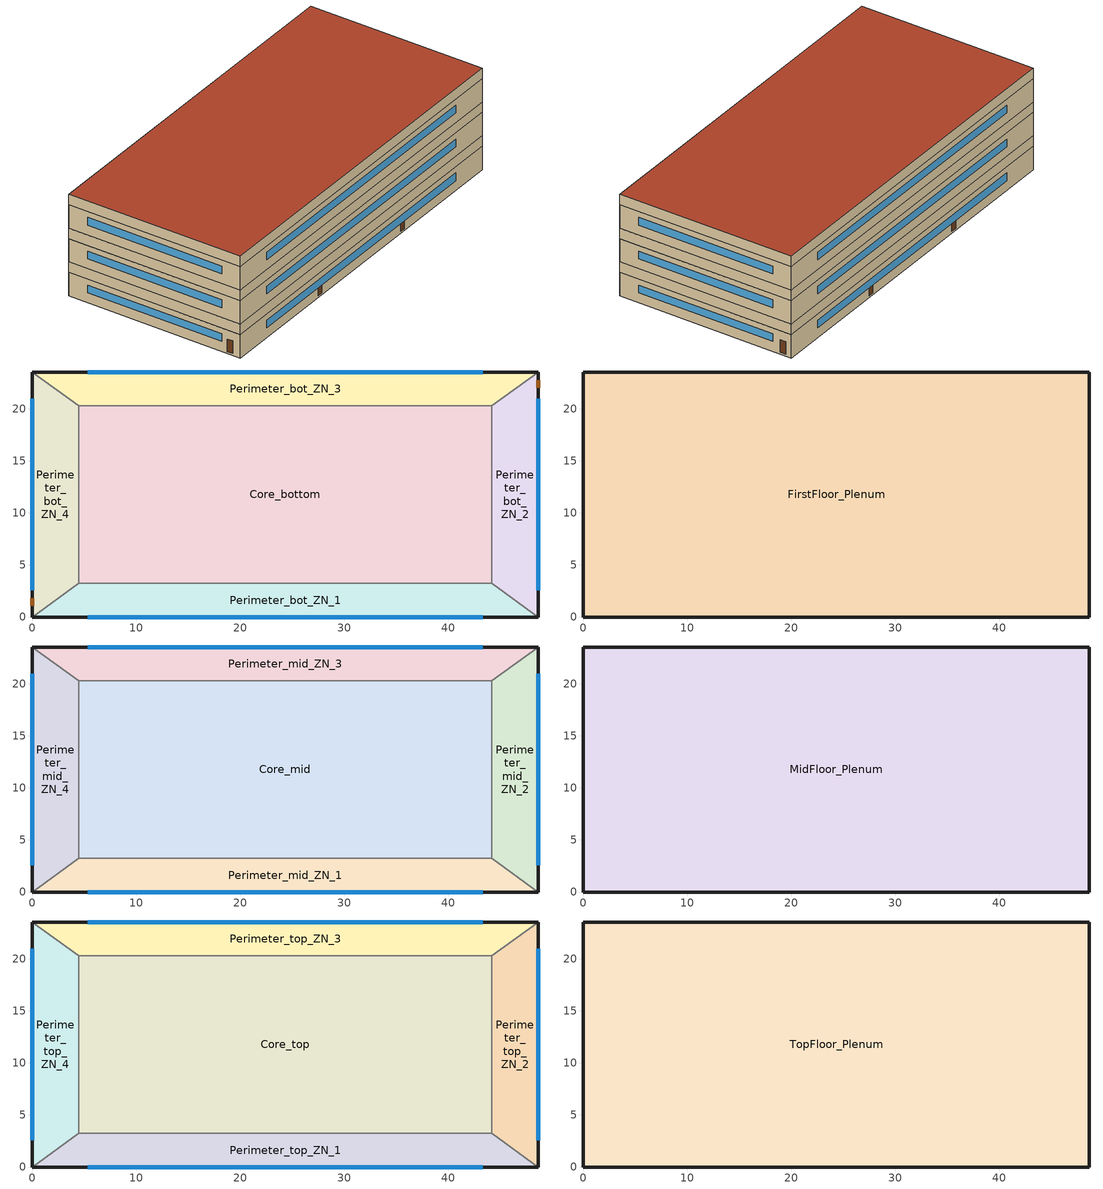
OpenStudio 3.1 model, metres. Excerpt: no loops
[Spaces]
Core_bottom
 floor ground: 44.19,20.32 44.19,3.24 4.46,3.24 4.46,20.32 z0
 wall to Perimeter_bot_ZN_1: 4.46,3.24 44.19,3.24 z0:3.14
 wall to Perimeter_bot_ZN_2: 44.19,3.24 44.19,20.32 z0:3.14
 wall to Perimeter_bot_ZN_4: 4.46,20.32 4.46,3.24 z0:3.14
 wall to Perimeter_bot_ZN_3: 44.19,20.32 4.46,20.32 z0:3.14
Perimeter_bot_ZN_2
 floor ground: 48.64,23.55 48.64,0 44.19,3.24 44.19,20.32 z0
 wall outside: 48.64,0 48.64,23.55 z0:3.14
 wall to Perimeter_bot_ZN_1: 44.19,3.24 48.64,0 z0:3.14
 wall to Perimeter_bot_ZN_3: 48.64,23.55 44.19,20.32 z0:3.14
 window (Window U-0.723769868 and Window SHGC 0.766300315): 48.64,2.57 48.64,20.98 z1.31:2.33
 door: 48.64,22.03 48.64,22.75 z0.23:1.9
Perimeter_bot_ZN_3
 floor ground: 48.64,23.55 44.19,20.32 4.46,20.32 0,23.55 z0
 wall outside: 48.64,23.55 0,23.55 z0:3.14
 wall to Perimeter_bot_ZN_4: 0,23.55 4.46,20.32 z0:3.14
 window (Window U-0.723769868 and Window SHGC 0.766300315): 43.33,23.55 5.31,23.55 z1.31:2.33
 door: 33.01,23.55 32.29,23.55 / 16.34,23.55 15.62,23.55 z0.23:1.9
Perimeter_bot_ZN_1
 floor ground: 44.19,3.24 48.64,0 0,0 4.46,3.24 z0
 wall outside: 0,0 48.64,0 z0:3.14
 wall to Perimeter_bot_ZN_4: 4.46,3.24 0,0 z0:3.14
 window (Window U-0.723769868 and Window SHGC 0.766300315): 5.31,0 43.33,0 z1.31:2.33
 door: 15.68,0 16.39,0 / 32.27,0 32.99,0 z0.23:1.9
Perimeter_bot_ZN_4
 floor ground: 0,23.55 4.46,20.32 4.46,3.24 0,0 z0
 wall outside: 0,23.55 0,0 z0:3.14
 window (Window U-0.723769868 and Window SHGC 0.766300315): 0,20.98 0,2.57 z1.31:2.33
 door: 0,1.78 0,1.07 z0.23:1.9
FirstFloor_Plenum
 floor to Perimeter_bot_ZN_3: 48.64,23.55 44.19,20.32 4.46,20.32 0,23.55 z3.14
 floor to Perimeter_bot_ZN_1: 44.19,3.24 48.64,0 0,0 4.46,3.24 z3.14
 floor to Core_bottom: 44.19,20.32 44.19,3.24 4.46,3.24 4.46,20.32 z3.14
 floor to Perimeter_bot_ZN_4: 0,23.55 4.46,20.32 4.46,3.24 0,0 z3.14
 floor to Perimeter_bot_ZN_2: 48.64,23.55 48.64,0 44.19,3.24 44.19,20.32 z3.14
 wall outside: 0,23.55 0,0 48.64,0 48.64,23.55 0,23.55 z3.14:4.53
Perimeter_mid_ZN_4
 floor to FirstFloor_Plenum: 0,23.55 4.46,20.32 4.46,3.24 0,0 z4.53
 wall outside: 0,23.55 0,0 z4.53:7.67
 wall to Perimeter_mid_ZN_3: 4.46,20.32 0,23.55 z4.53:7.67
 wall to Core_mid: 4.46,3.24 4.46,20.32 z4.53:7.67
 wall to Perimeter_mid_ZN_1: 0,0 4.46,3.24 z4.53:7.67
 window (Window U-0.723769868 and Window SHGC 0.766300315): 0,20.98 0,2.57 z5.84:6.86
Perimeter_mid_ZN_1
 floor to FirstFloor_Plenum: 44.19,3.24 48.64,0 0,0 4.46,3.24 z4.53
 wall outside: 0,0 48.64,0 z4.53:7.67
 wall to Core_mid: 44.19,3.24 4.46,3.24 z4.53:7.67
 wall to Perimeter_mid_ZN_2: 48.64,0 44.19,3.24 z4.53:7.67
 window (Window U-0.723769868 and Window SHGC 0.766300315): 5.31,0 43.33,0 z5.84:6.86
Perimeter_mid_ZN_2
 floor to FirstFloor_Plenum: 48.64,23.55 48.64,0 44.19,3.24 44.19,20.32 z4.53
 wall outside: 48.64,0 48.64,23.55 z4.53:7.67
 wall to Perimeter_mid_ZN_3: 48.64,23.55 44.19,20.32 z4.53:7.67
 wall to Core_mid: 44.19,20.32 44.19,3.24 z4.53:7.67
 window (Window U-0.723769868 and Window SHGC 0.766300315): 48.64,2.57 48.64,20.98 z5.84:6.86
Core_mid
 floor to FirstFloor_Plenum: 44.19,20.32 44.19,3.24 4.46,3.24 4.46,20.32 z4.53
 wall to Perimeter_mid_ZN_3: 44.19,20.32 4.46,20.32 z4.53:7.67
Perimeter_mid_ZN_3
 floor to FirstFloor_Plenum: 48.64,23.55 44.19,20.32 4.46,20.32 0,23.55 z4.53
 wall outside: 48.64,23.55 0,23.55 z4.53:7.67
 window (Window U-0.723769868 and Window SHGC 0.766300315): 43.33,23.55 5.31,23.55 z5.84:6.86
MidFloor_Plenum
 floor to Perimeter_mid_ZN_3: 48.64,23.55 44.19,20.32 4.46,20.32 0,23.55 z7.67
 floor to Perimeter_mid_ZN_4: 0,23.55 4.46,20.32 4.46,3.24 0,0 z7.67
 floor to Core_mid: 44.19,20.32 44.19,3.24 4.46,3.24 4.46,20.32 z7.67
 floor to Perimeter_mid_ZN_2: 48.64,23.55 48.64,0 44.19,3.24 44.19,20.32 z7.67
 floor to Perimeter_mid_ZN_1: 44.19,3.24 48.64,0 0,0 4.46,3.24 z7.67
 wall outside: 0,23.55 0,0 48.64,0 48.64,23.55 0,23.55 z7.67:9.06
Perimeter_top_ZN_3
 floor to MidFloor_Plenum: 48.64,23.55 44.19,20.32 4.46,20.32 0,23.55 z9.06
 wall outside: 48.64,23.55 0,23.55 z9.06:12.2
 wall to Perimeter_top_ZN_4: 0,23.55 4.46,20.32 z9.06:12.2
 wall to Core_top: 4.46,20.32 44.19,20.32 z9.06:12.2
 wall to Perimeter_top_ZN_2: 44.19,20.32 48.64,23.55 z9.06:12.2
 window (Window U-0.723769868 and Window SHGC 0.766300315): 43.33,23.55 5.31,23.55 z10.37:11.39
Perimeter_top_ZN_4
 floor to MidFloor_Plenum: 0,23.55 4.46,20.32 4.46,3.24 0,0 z9.06
 wall outside: 0,23.55 0,0 z9.06:12.2
 wall to Perimeter_top_ZN_1: 0,0 4.46,3.24 z9.06:12.2
 wall to Core_top: 4.46,3.24 4.46,20.32 z9.06:12.2
 window (Window U-0.723769868 and Window SHGC 0.766300315): 0,20.98 0,2.57 z10.37:11.39
Core_top
 floor to MidFloor_Plenum: 44.19,20.32 44.19,3.24 4.46,3.24 4.46,20.32 z9.06
 wall to Perimeter_top_ZN_1: 4.46,3.24 44.19,3.24 z9.06:12.2
 wall to Perimeter_top_ZN_2: 44.19,3.24 44.19,20.32 z9.06:12.2
Perimeter_top_ZN_2
 floor to MidFloor_Plenum: 48.64,23.55 48.64,0 44.19,3.24 44.19,20.32 z9.06
 wall outside: 48.64,0 48.64,23.55 z9.06:12.2
 wall to Perimeter_top_ZN_1: 44.19,3.24 48.64,0 z9.06:12.2
 window (Window U-0.723769868 and Window SHGC 0.766300315): 48.64,2.57 48.64,20.98 z10.37:11.39
Perimeter_top_ZN_1
 floor to MidFloor_Plenum: 44.19,3.24 48.64,0 0,0 4.46,3.24 z9.06
 wall outside: 0,0 48.64,0 z9.06:12.2
 window (Window U-0.723769868 and Window SHGC 0.766300315): 5.31,0 43.33,0 z10.37:11.39
TopFloor_Plenum
 floor to Perimeter_top_ZN_4: 0,23.55 4.46,20.32 4.46,3.24 0,0 z12.2
 floor to Perimeter_top_ZN_2: 48.64,23.55 48.64,0 44.19,3.24 44.19,20.32 z12.2
 floor to Core_top: 44.19,20.32 44.19,3.24 4.46,3.24 4.46,20.32 z12.2
 floor to Perimeter_top_ZN_3: 48.64,23.55 44.19,20.32 4.46,20.32 0,23.55 z12.2
 floor to Perimeter_top_ZN_1: 44.19,3.24 48.64,0 0,0 4.46,3.24 z12.2
 wall outside: 0,23.55 0,0 48.64,0 48.64,23.55 0,23.55 z12.2:13.59
 roof outside: 48.64,0 48.64,23.55 0,23.55 0,0 z13.59
[Site]
Great Falls Intl Arpt_MT_USA: Latitude {deg}=47.47; Longitude {deg}=-111.38; Time Zone {hr}=-7; Elevation {m}=1117; Terrain=City
[Building]
-MediumOffice-ASHRAE 169-2013-6B created: 2022-04-07 15:34:26 -0600: North Axis {deg}=0; Default Construction Set=DOE Ref Pre-1980 - MedOffice - ASHRAE 169-2013-6B adj ext wall insulation adj roof insulation; Standards Number of Stories=3; Standards Number of Above Ground Stories=3; Standards Building Type=MediumOffice
[ClimateZones]
Climate Zone Institution Name 1=ASHRAE; Climate Zone Document Name 1=ANSI/ASHRAE Standard 169; Climate Zone Document Year 1=2006; Climate Zone Value 1=6B
[Site:WaterMainsTemperature]
Calculation Method=Correlation; Annual Average Outdoor Air Temperature {C}=7.03333; Maximum Difference In Monthly Average Outdoor Air Temperatures {deltaC}=29.4
[SizingPeriod:DesignDay] Barometric Pressure {Pa}=88606; Sky Clearness=0; Rain Indicator=0; Snow Indicator=0; Day of Month=21; Daylight Saving Time Indicator=0; Humidity Indicating Type=Wetbulb; Dry-Bulb Temperature Range Modifier Type=DefaultMultipliers
Name | Maximum Dry-Bulb Temperature {C} | Daily Dry-Bulb Temperature Range {deltaC} | Humidity Indicating Conditions at Maximum Dry-Bulb | Wind Speed {m/s} | Wind Direction {deg} | Month | Day Type | Solar Model Indicator | ASHRAE Taub | ASHRAE Taud
Great Falls Intl Arpt Ann Clg .4% Condns DB=>MWB | 33.4 | 16 | 16.3 | 4.9 | 240 | 7 | SummerDesignDay | ASHRAETau | 0.383 | 2.176
Great Falls Intl Arpt Ann Htg 99.6% Condns DB | -27.6 | 0 | -27.6 | 2.7 | 230 | 1 | WinterDesignDay | ASHRAEClearSky
[Site:GroundTemperature:FCfactorMethod]
January Ground Temperature {C}=8.6; February Ground Temperature {C}=2.8; March Ground Temperature {C}=-4.1; April Ground Temperature {C}=-8.8; May Ground Temperature {C}=-2.2; June Ground Temperature {C}=0.3; July Ground Temperature {C}=6.7; August Ground Temperature {C}=10.1; September Ground Temperature {C}=16.5; October Ground Temperature {C}=20.6; November Ground Temperature {C}=19.2; December Ground Temperature {C}=14.7
[Material:NoMass] Thermal Absorptance=0.9; Solar Absorptance=0.7
Name | Roughness | Thermal Resistance {m2-K/W} | Visible Absorptance
CP02 CARPET PAD | VeryRough | 0.21648 | 0.8
Typical Carpet Pad | Smooth | 0.21648 | 0.8
Typical Insulation | Smooth | 0.0282222 | 0.7
Typical Insulation R-4.72_R-value 6.766530351 (ft^2*h*R/Btu) | Smooth | 1.19165 | 0.7
Typical Insulation R-15.55_R-value 27.85932057 (ft^2*h*R/Btu) | Smooth | 4.90631 | 0.7
[Material]
Name | Roughness | Thickness {m} | Conductivity {W/m-K} | Density {kg/m3} | Specific Heat {J/kg-K} | Thermal Absorptance | Solar Absorptance | Visible Absorptance
100mm Normalweight concrete floor | MediumSmooth | 0.1016 | 2.31 | 2322 | 832
G01 13mm gypsum board | Smooth | 0.0127 | 0.16 | 800 | 1090 | 0.9 | 0.7 | 0.5
4 in. Normalweight Concrete Floor | MediumRough | 0.1016 | 2.31 | 2322 | 832 | 0.9 | 0.7 | 0.7
25mm Stucco | Smooth | 0.0254 | 0.72 | 1856 | 840 | 0.9 | 0.7 | 0.7
5/8 in. Gypsum Board | MediumSmooth | 0.0159 | 0.16 | 800 | 1090 | 0.9 | 0.7 | 0.7
Roof Membrane | VeryRough | 0.0095 | 0.16 | 1121.29 | 1460 | 0.9 | 0.7 | 0.7
Metal Roof Surface; F08 Metal surface | Smooth | 0.0008 | 45.28 | 7824 | 500 | 0.9 | 0.7 | 0.7
HW CONCRETE | Rough | 0.1016 | 1.31125 | 2240 | 837.36 | 0.9 | 0.7 | 0.7
8 in. Concrete Block Basement Wall | MediumRough | 0.2032 | 1.326 | 1842 | 912 | 0.9 | 0.7 | 0.7
G05 25mm wood | MediumSmooth | 0.0254 | 0.15 | 608 | 1630 | 0.9 | 0.5 | 0.5
Acoustic Tile - 1/2 in. | MediumSmooth | 0.0127 | 0.0576335 | 288.332 | 795.492 |  | 0 | 0
Std Wood 6inch | MediumSmooth | 0.15 | 0.12 | 540 | 1210 | 0.9 | 0.7 | 0.7
[DefaultConstructionSet]
Name | Default Exterior Surface Constructions | Default Interior Surface Constructions | Default Ground Contact Surface Constructions | Default Exterior SubSurface Constructions | Default Interior SubSurface Constructions | Interior Partition Construction
DOE Ref Pre-1980 - MedOffice - ASHRAE 169-2013-6B adj ext wall insulation adj roof insulation | Default Surface Constructions 1 adj ext wall insulation adj roof insulation | Default Surface Constructions 2 | Default Surface Constructions 3 | Default Sub Surface Constructions 1 | Default Sub Surface Constructions 2 | Typical Interior Partition
DOE Ref Pre-1980 - MedOffice - Plenum - ASHRAE 169-2013-6B adj ext wall insulation adj roof insulation | Default Surface Constructions 4 adj ext wall insulation adj roof insulation | Default Surface Constructions 5 | Default Surface Constructions 6 | Default Sub Surface Constructions 3 | Default Sub Surface Constructions 4
[DefaultSurfaceConstructions]
Name | Floor Construction | Wall Construction | Roof Ceiling Construction
Default Surface Constructions 2 | Typical Interior Floor | Typical Interior Wall | Typical Interior Ceiling
Default Surface Constructions 3 | ext-slab-mass | Typical Insulated Basement Mass Wall
Default Surface Constructions 5 | Plenum Acoustical Tile
Default Surface Constructions 6; Default Surface Constructions 4 adj ext wall insulation adj roof insulation
Default Surface Constructions 1 adj ext wall insulation adj roof insulation | Typical Insulated Exterior Mass Floor | Typical Insulated Steel Framed Exterior Wall R-6.9 adj ext wall insulation | Typical IEAD Roof R-16.67 adj roof insulation
[Construction]
Typical Insulated Exterior Mass Floor: 4 in. Normalweight Concrete Floor, Typical Carpet Pad
Typical Interior Floor: 100mm Normalweight concrete floor, CP02 CARPET PAD
Typical Interior Wall: G01 13mm gypsum board, G01 13mm gypsum board
Typical Interior Ceiling: CP02 CARPET PAD, 100mm Normalweight concrete floor
ext-slab-mass: HW CONCRETE, CP02 CARPET PAD
Typical Insulated Basement Mass Wall: 8 in. Concrete Block Basement Wall
U 0.62 SHGC 0.41 Simple Glazing Window U-0.62 SHGC 0.41: U 0.62 SHGC 0.41 Simple Glazing U-0.62 SHGC 0.41
U 0.62 SHGC 0.41 Simple Glazing Window U-0.62 SHGC 0.41 1: U 0.62 SHGC 0.41 Simple Glazing U-0.62 SHGC 0.41 1
Typical Insulated Metal Door: F08 Metal surface, Typical Insulation
U 0.88 SHGC 0.16 Sgl Ref-A-L Clr 6mm: REF A CLEAR LO 6MM
Typical Overhead Door: Typical Insulation
Typical Interior Window: Clear 3mm
Typical Interior Door; Typical Interior Partition: G05 25mm wood
Plenum Acoustical Tile: Acoustic Tile - 1/2 in.
InteriorFurnishings: Std Wood 6inch
Typical Insulated Steel Framed Exterior Wall R-6.9 adj ext wall insulation: 25mm Stucco, 5/8 in. Gypsum Board, Typical Insulation R-4.72_R-value 6.766530351 (ft^2*h*R/Btu), 5/8 in. Gypsum Board
Typical IEAD Roof R-16.67 adj roof insulation: Roof Membrane, Typical Insulation R-15.55_R-value 27.85932057 (ft^2*h*R/Btu), Metal Roof Surface
Window U-0.723769868 and Window SHGC 0.766300315: Simple Glazing Material U-0.723769868 and SHGC 0.766300315
[DefaultSubSurfaceConstructions]
Name | Fixed Window Construction | Operable Window Construction | Door Construction | Glass Door Construction | Overhead Door Construction | Tubular Daylight Dome Construction | Tubular Daylight Diffuser Construction
Default Sub Surface Constructions 1 | U 0.62 SHGC 0.41 Simple Glazing Window U-0.62 SHGC 0.41 | U 0.62 SHGC 0.41 Simple Glazing Window U-0.62 SHGC 0.41 1 | Typical Insulated Metal Door | U 0.88 SHGC 0.16 Sgl Ref-A-L Clr 6mm | Typical Overhead Door | Typical Interior Window | Typical Interior Window
Default Sub Surface Constructions 2 | Typical Interior Window | Typical Interior Window | Typical Interior Door
Default Sub Surface Constructions 3; Default Sub Surface Constructions 4
[WindowMaterial:SimpleGlazingSystem]
Name | U-Factor {W/m2-K} | Solar Heat Gain Coefficient | Visible Transmittance
U 0.62 SHGC 0.41 Simple Glazing U-0.62 SHGC 0.41; U 0.62 SHGC 0.41 Simple Glazing U-0.62 SHGC 0.41 1 | 3.52052 | 0.41 | 0.32
Simple Glazing Material U-0.723769868 and SHGC 0.766300315 | 4.10976 | 0.7663
[WindowMaterial:Glazing] Optical Data Type=SpectralAverage; Infrared Transmittance at Normal Incidence=0; Front Side Infrared Hemispherical Emissivity=0.84; Conductivity {W/m-K}=0.9; Dirt Correction Factor for Solar and Visible Transmittance=1; Solar Diffusing=No
Name | Thickness {m} | Solar Transmittance at Normal Incidence | Front Side Solar Reflectance at Normal Incidence | Back Side Solar Reflectance at Normal Incidence | Visible Transmittance at Normal Incidence | Front Side Visible Reflectance at Normal Incidence | Back Side Visible Reflectance at Normal Incidence | Back Side Infrared Hemispherical Emissivity
REF A CLEAR LO 6MM | 0.006 | 0.066 | 0.341 | 0.493 | 0.08 | 0.41 | 0.37 | 0.4
Clear 3mm | 0.003 | 0.837 | 0.075 | 0.075 | 0.898 | 0.081 | 0.081 | 0.84
[Space]
Name | Space Type | Building Story | Thermal Zone | Part of Total Floor Area
Perimeter_mid_ZN_4 | Office WholeBuilding - Md Office | Building Story 2 | Perimeter_mid_ZN_4 ZN | Yes
Core_bottom | Office WholeBuilding - Md Office | Building Story 1 | Core_bottom ZN | Yes
FirstFloor_Plenum | Plenum | Building Story 1 | FirstFloor_Plenum ZN | No
TopFloor_Plenum | Plenum | Building Story 3 | TopFloor_Plenum ZN | No
Perimeter_top_ZN_3 | Office WholeBuilding - Md Office | Building Story 3 | Perimeter_top_ZN_3 ZN | Yes
Perimeter_bot_ZN_2 | Office WholeBuilding - Md Office | Building Story 1 | Perimeter_bot_ZN_2 ZN | Yes
MidFloor_Plenum | Plenum | Building Story 2 | MidFloor_Plenum ZN | No
Perimeter_mid_ZN_1 | Office WholeBuilding - Md Office | Building Story 2 | Perimeter_mid_ZN_1 ZN | Yes
Perimeter_bot_ZN_1 | Office WholeBuilding - Md Office | Building Story 1 | Perimeter_bot_ZN_1 ZN | Yes
Perimeter_bot_ZN_3 | Office WholeBuilding - Md Office | Building Story 1 | Perimeter_bot_ZN_3 ZN | Yes
Perimeter_mid_ZN_2 | Office WholeBuilding - Md Office | Building Story 2 | Perimeter_mid_ZN_2 ZN | Yes
Perimeter_top_ZN_4 | Office WholeBuilding - Md Office | Building Story 3 | Perimeter_top_ZN_4 ZN | Yes
Perimeter_bot_ZN_4 | Office WholeBuilding - Md Office | Building Story 1 | Perimeter_bot_ZN_4 ZN | Yes
Core_top | Office WholeBuilding - Md Office | Building Story 3 | Core_top ZN | Yes
Perimeter_top_ZN_2 | Office WholeBuilding - Md Office | Building Story 3 | Perimeter_top_ZN_2 ZN | Yes
Perimeter_top_ZN_1 | Office WholeBuilding - Md Office | Building Story 3 | Perimeter_top_ZN_1 ZN | Yes
Core_mid | Office WholeBuilding - Md Office | Building Story 2 | Core_mid ZN | Yes
Perimeter_mid_ZN_3 | Office WholeBuilding - Md Office | Building Story 2 | Perimeter_mid_ZN_3 ZN | Yes
[BuildingStory]
Name | Nominal Z Coordinate {m}
Building Story 1 | 0
Building Story 2 | 3.9624
Building Story 3 | 7.9248
[SpaceType]
Name | Default Schedule Set | Design Specification Outdoor Air Object | Standards Building Type | Standards Space Type | Default Construction Set
Office WholeBuilding - Md Office | Office WholeBuilding - Md Office Schedule Set | Office WholeBuilding - Md Office Ventilation (26.0679221 ft3/min-person | Office | WholeBuilding - Md Office
Plenum | Plenum Schedule Set |  |  | Plenum | DOE Ref Pre-1980 - MedOffice - Plenum - ASHRAE 169-2013-6B adj ext wall insulation adj roof insulation
[People:Definition]
Office WholeBuilding - Md Office People Definition: Number of People Calculation Method=People/Area; People per Space Floor Area {person/m2}=0.0354938; Fraction Radiant=0.3
[People]
Office WholeBuilding - Md Office People: People Definition=Office WholeBuilding - Md Office People Definition; Space or SpaceType=Office WholeBuilding - Md Office; Work Efficiency Schedule=Work Efficiency Schedule; Clothing Insulation Schedule=Clothing Schedule; Air Velocity Schedule=Air Velocity Schedule; Multiplier=1
[Lights:Definition]
Office WholeBuilding - Md Office Lights Definition - -6.5 percent reduction: Design Level Calculation Method=Watts/Area; Watts per Space Floor Area {W/m2}=17.9978; Fraction Radiant=0.4; Fraction Visible=0.2; Return Air Fraction=0.4
[Lights]
Office WholeBuilding - Md Office Lights -6.5 percent reduction: Lights Definition=Office WholeBuilding - Md Office Lights Definition - -6.5 percent reduction; Space or SpaceType=Office WholeBuilding - Md Office; Fraction Replaceable=0
[ElectricEquipment:Definition]
Office WholeBuilding - Md Office Elec Equip Definition - -21.5520707 percent reduction: Design Level Calculation Method=Watts/Area; Watts per Space Floor Area {W/m2}=13.0838; Fraction Latent=0; Fraction Radiant=0.5; Fraction Lost=0
[ElectricEquipment]
Office WholeBuilding - Md Office Elec Equip -21.5520707 percent reduction: Electric Equipment Definition=Office WholeBuilding - Md Office Elec Equip Definition - -21.5520707 percent reduction; Space or SpaceType=Office WholeBuilding - Md Office
[DesignSpecification:OutdoorAir]
Office WholeBuilding - Md Office Ventilation (26.0679221 ft3/min-person: Outdoor Air Method=Sum; Outdoor Air Flow per Person {m3/s-person}=0.0123027
[SpaceInfiltration:DesignFlowRate] Design Flow Rate Calculation Method=Flow/ExteriorArea; Constant Term Coefficient=1; Temperature Term Coefficient=0; Velocity Term Coefficient=0; Velocity Squared Term Coefficient=0
Name | Space or SpaceType | Flow per Exterior Surface Area {m3/s-m2} | Schedule
Office WholeBuilding - Md Office Infiltration -0.142415449 percent reduction | Office WholeBuilding - Md Office | 0.00113547
FirstFloor_Plenum Infiltration -0.142415449 percent reduction | FirstFloor_Plenum | 0.00102669 | Always On Discrete
MidFloor_Plenum Infiltration -0.142415449 percent reduction | MidFloor_Plenum | 0.00102669 | Always On Discrete
Perimeter_bot_ZN_1 Infiltration -0.142415449 percent reduction | Perimeter_bot_ZN_1 | 0.00102669 | Medium Office Infil Quarter On
Perimeter_bot_ZN_2 Infiltration -0.142415449 percent reduction | Perimeter_bot_ZN_2 | 0.00102669 | Medium Office Infil Quarter On
Perimeter_bot_ZN_3 Infiltration -0.142415449 percent reduction | Perimeter_bot_ZN_3 | 0.00102669 | Medium Office Infil Quarter On
Perimeter_bot_ZN_4 Infiltration -0.142415449 percent reduction | Perimeter_bot_ZN_4 | 0.00102669 | Medium Office Infil Quarter On
Perimeter_mid_ZN_1 Infiltration -0.142415449 percent reduction | Perimeter_mid_ZN_1 | 0.00102669 | Medium Office Infil Quarter On
Perimeter_mid_ZN_2 Infiltration -0.142415449 percent reduction | Perimeter_mid_ZN_2 | 0.00102669 | Medium Office Infil Quarter On
Perimeter_mid_ZN_3 Infiltration -0.142415449 percent reduction | Perimeter_mid_ZN_3 | 0.00102669 | Medium Office Infil Quarter On
Perimeter_mid_ZN_4 Infiltration -0.142415449 percent reduction | Perimeter_mid_ZN_4 | 0.00102669 | Medium Office Infil Quarter On
Perimeter_top_ZN_1 Infiltration -0.142415449 percent reduction | Perimeter_top_ZN_1 | 0.00102669 | Medium Office Infil Quarter On
Perimeter_top_ZN_2 Infiltration -0.142415449 percent reduction | Perimeter_top_ZN_2 | 0.00102669 | Medium Office Infil Quarter On
Perimeter_top_ZN_3 Infiltration -0.142415449 percent reduction | Perimeter_top_ZN_3 | 0.00102669 | Medium Office Infil Quarter On
Perimeter_top_ZN_4 Infiltration -0.142415449 percent reduction | Perimeter_top_ZN_4 | 0.00102669 | Medium Office Infil Quarter On
TopFloor_Plenum Infiltration -0.142415449 percent reduction | TopFloor_Plenum | 0.000111749 | Always On Discrete
[DefaultScheduleSet]
Name | Number of People Schedule | People Activity Level Schedule | Lighting Schedule | Electric Equipment Schedule | Infiltration Schedule
Office WholeBuilding - Md Office Schedule Set | Medium Office Bldg Occ | Medium Office Activity | Office Bldg Light | Medium Office Bldg Equip | Medium Office Infil Quarter On
Plenum Schedule Set
[ThermostatSetpoint:DualSetpoint]
Name | Heating Setpoint Temperature Schedule | Cooling Setpoint Temperature Schedule
Office WholeBuilding - Md Office Thermostat 1; Office WholeBuilding - Md Office Thermostat 2; Office WholeBuilding - Md Office Thermostat 3; Office WholeBuilding - Md Office Thermostat 4; Office WholeBuilding - Md Office Thermostat 5; Office WholeBuilding - Md Office Thermostat 6; Office WholeBuilding - Md Office Thermostat 7; Office WholeBuilding - Md Office Thermostat 8; Office WholeBuilding - Md Office Thermostat 9; Office WholeBuilding - Md Office Thermostat 10; Office WholeBuilding - Md Office Thermostat 11; Office WholeBuilding - Md Office Thermostat 12; Office WholeBuilding - Md Office Thermostat 13; Office WholeBuilding - Md Office Thermostat 14; Office WholeBuilding - Md Office Thermostat 15 | Medium Office HtgSetp | Medium Office ClgSetp
Plenum Thermostat 1; Plenum Thermostat 2; Plenum Thermostat 3
[ThermalZone] Use Ideal Air Loads=No
Name | Thermostat
Core_bottom ZN | Office WholeBuilding - Md Office Thermostat 1
Core_mid ZN | Office WholeBuilding - Md Office Thermostat 2
Core_top ZN | Office WholeBuilding - Md Office Thermostat 3
FirstFloor_Plenum ZN | Plenum Thermostat 1
MidFloor_Plenum ZN | Plenum Thermostat 2
Perimeter_bot_ZN_1 ZN | Office WholeBuilding - Md Office Thermostat 4
Perimeter_bot_ZN_2 ZN | Office WholeBuilding - Md Office Thermostat 5
Perimeter_bot_ZN_3 ZN | Office WholeBuilding - Md Office Thermostat 6
Perimeter_bot_ZN_4 ZN | Office WholeBuilding - Md Office Thermostat 7
Perimeter_mid_ZN_1 ZN | Office WholeBuilding - Md Office Thermostat 8
Perimeter_mid_ZN_2 ZN | Office WholeBuilding - Md Office Thermostat 9
Perimeter_mid_ZN_3 ZN | Office WholeBuilding - Md Office Thermostat 10
Perimeter_mid_ZN_4 ZN | Office WholeBuilding - Md Office Thermostat 11
Perimeter_top_ZN_1 ZN | Office WholeBuilding - Md Office Thermostat 12
Perimeter_top_ZN_2 ZN | Office WholeBuilding - Md Office Thermostat 13
Perimeter_top_ZN_3 ZN | Office WholeBuilding - Md Office Thermostat 14
Perimeter_top_ZN_4 ZN | Office WholeBuilding - Md Office Thermostat 15
TopFloor_Plenum ZN | Plenum Thermostat 3
[Sizing:Zone] Zone Cooling Design Supply Air Temperature Input Method=SupplyAirTemperature; Zone Cooling Design Supply Air Temperature {C}=14; Zone Cooling Design Supply Air Temperature Difference {deltaC}=11.11; Zone Heating Design Supply Air Temperature Input Method=SupplyAirTemperature; Zone Heating Design Supply Air Temperature {C}=40; Zone Heating Design Supply Air Temperature Difference {deltaC}=11.11; Zone Cooling Design Supply Air Humidity Ratio {kg-H2O/kg-air}=0.0085; Zone Heating Design Supply Air Humidity Ratio {kg-H2O/kg-air}=0.008; Cooling Design Air Flow Method=DesignDay; Heating Design Air Flow Method=DesignDay; Account for Dedicated Outdoor Air System=No; Dedicated Outdoor Air System Control Strategy=NeutralSupplyAir; Dedicated Outdoor Air Low Setpoint Temperature for Design {C}=autosize; Dedicated Outdoor Air High Setpoint Temperature for Design {C}=autosize
FirstFloor_Plenum ZN; MidFloor_Plenum ZN; TopFloor_Plenum ZN
[AvailabilityManager:NightCycle] Applicability Schedule=Always On Discrete; Control Type=CycleOnAny; Thermostat Tolerance {deltaC}=1; Cycling Run Time {s}=1800
Availability Manager Night Cycle 1; Availability Manager Night Cycle 2; Availability Manager Night Cycle 3; Availability Manager Night Cycle 4; Availability Manager Night Cycle 5; Availability Manager Night Cycle 6; Availability Manager Night Cycle 7; Availability Manager Night Cycle 8; Availability Manager Night Cycle 9; Availability Manager Night Cycle 10; Availability Manager Night Cycle 11; Availability Manager Night Cycle 12; Availability Manager Night Cycle 13; Availability Manager Night Cycle 14; Availability Manager Night Cycle 15
[InternalMass:Definition]
Internal Mass Definition 1: Construction=InteriorFurnishings; Design Level Calculation Method=SurfaceArea/Area; Surface Area per Space Floor Area=2
[InternalMass] Internal Mass Definition=Internal Mass Definition 1; Multiplier=1
Name | Space or SpaceType
Perimeter_mid_ZN_4 Mass | Perimeter_mid_ZN_4
Core_bottom Mass | Core_bottom
Perimeter_mid_ZN_1 Mass | Perimeter_mid_ZN_1
MidFloor_Plenum Mass | MidFloor_Plenum
TopFloor_Plenum Mass | TopFloor_Plenum
FirstFloor_Plenum Mass | FirstFloor_Plenum
Perimeter_top_ZN_3 Mass | Perimeter_top_ZN_3
Perimeter_bot_ZN_2 Mass | Perimeter_bot_ZN_2
Perimeter_bot_ZN_1 Mass | Perimeter_bot_ZN_1
Perimeter_bot_ZN_3 Mass | Perimeter_bot_ZN_3
Perimeter_mid_ZN_2 Mass | Perimeter_mid_ZN_2
Perimeter_top_ZN_4 Mass | Perimeter_top_ZN_4
Perimeter_bot_ZN_4 Mass | Perimeter_bot_ZN_4
Core_top Mass | Core_top
Perimeter_top_ZN_2 Mass | Perimeter_top_ZN_2
Perimeter_top_ZN_1 Mass | Perimeter_top_ZN_1
Core_mid Mass | Core_mid
Perimeter_mid_ZN_3 Mass | Perimeter_mid_ZN_3
[Exterior:Lights:Definition]
NonDimming Exterior Lights Def: Design Level {W}=17809
[Exterior:Lights]
NonDimming Exterior Lights Def: Exterior Lights Definition=NonDimming Exterior Lights Def; Schedule=OfficeMedium Exterior_Lgt_ALWAYS_ON; Control Option=AstronomicalClock
[Schedule:Constant]
Always On Discrete: Value=1
[Schedule:Ruleset]
Name | Default Day Schedule | Summer Design Day Schedule | Winter Design Day Schedule
Clothing Schedule | Clothing Schedule Default Winter Clothes
Air Velocity Schedule | Air Velocity Schedule Default
Work Efficiency Schedule | Work Efficiency Schedule Default
Medium Office Bldg Occ | Medium Office Bldg Occ Default | Medium Office Bldg Occ Summer Design Day | Medium Office Bldg Occ Winter Design Day
Medium Office Activity | Medium Office Activity Default | Medium Office Activity Summer Design Day | Medium Office Activity Winter Design Day
Office Bldg Light | Office Bldg Light Default | Office Bldg Light Summer Design Day | Office Bldg Light Winter Design Day
Medium Office Bldg Equip | Medium Office Bldg Equip Default | Medium Office Bldg Equip Summer Design Day | Medium Office Bldg Equip Winter Design Day
Medium Office Infil Quarter On | Medium Office Infil Quarter On Default | Medium Office Infil Quarter On Summer Design Day | Medium Office Infil Quarter On Winter Design Day
Medium Office HtgSetp | Medium Office HtgSetp Default | Medium Office HtgSetp Summer Design Day | Medium Office HtgSetp Winter Design Day
Medium Office ClgSetp | Medium Office ClgSetp Default | Medium Office ClgSetp Summer Design Day | Medium Office ClgSetp Winter Design Day
OfficeMedium Exterior_Lgt_ALWAYS_ON | OfficeMedium Exterior_Lgt_ALWAYS_ON Default | OfficeMedium Exterior_Lgt_ALWAYS_ON Summer Design Day | OfficeMedium Exterior_Lgt_ALWAYS_ON Winter Design Day
[Schedule:Day]
Clothing Schedule Default Winter Clothes; Office Bldg Light Summer Design Day; Medium Office Bldg Equip Summer Design Day; Medium Office Infil Quarter On Sun Day; OfficeMedium Exterior_Lgt_ALWAYS_ON Default; OfficeMedium Exterior_Lgt_ALWAYS_ON Winter Design Day; OfficeMedium Exterior_Lgt_ALWAYS_ON Summer Design Day: 24, 0, 1
Clothing Schedule Summer Clothes: 24, 0, 0.5
Air Velocity Schedule Default: 24, 0, 0.2
Work Efficiency Schedule Default; Medium Office Bldg Occ Winter Design Day; Medium Office Bldg Occ WntrDsn|Sun Day; Office Bldg Light Winter Design Day; Medium Office Bldg Equip Winter Design Day: 24, 0, 0
Medium Office Bldg Occ Default: 6, 0, 0, 7, 0, 0.1, 8, 0, 0.2, 12, 0, 0.95, 13, 0, 0.5, 17, 0, 0.95, 18, 0, 0.7, 20, 0, 0.4, 22, 0, 0.1, 24, 0, 0.05
Medium Office Bldg Occ Default|Wkdy Day: 5, 45, 0, 6, 45, 0.1, 7, 45, 0.2, 12, 0, 0.95, 13, 0, 0.5, 17, 30, 0.95, 18, 30, 0.7, 20, 30, 0.4, 22, 30, 0.1, 24, 0, 0.05
Medium Office Bldg Occ Sat Day: 6, 0, 0, 8, 0, 0.1, 14, 0, 0.5, 17, 0, 0.1, 24, 0, 0
Medium Office Bldg Occ Summer Design Day: 6, 0, 0, 22, 0, 1, 24, 0, 0.05
Medium Office Activity Default; Medium Office Activity Winter Design Day; Medium Office Activity Summer Design Day: 24, 0, 120
Office Bldg Light Default: 4, 45, 0.05, 6, 45, 0.1, 7, 45, 0.3, 17, 30, 0.9, 18, 30, 0.5, 20, 30, 0.3, 22, 30, 0.2, 23, 30, 0.1, 24, 0, 0.05
Office Bldg Light Sat Day: 6, 0, 0.05, 8, 0, 0.1, 12, 0, 0.3, 17, 0, 0.15, 24, 0, 0.05
Office Bldg Light Sun Day: 24, 0, 0.05
Medium Office Bldg Equip Default: 8, 0, 0.4, 12, 0, 0.9, 13, 0, 0.8, 17, 0, 0.9, 18, 0, 0.8, 20, 0, 0.6, 22, 0, 0.5, 24, 0, 0.4
Medium Office Bldg Equip Default|Wkdy Day: 7, 45, 0.4, 12, 0, 0.9, 13, 0, 0.8, 17, 30, 0.9, 18, 30, 0.8, 20, 30, 0.6, 22, 30, 0.5, 24, 0, 0.4
Medium Office Bldg Equip Sat Day: 6, 0, 0.3, 8, 0, 0.4, 14, 0, 0.5, 17, 0, 0.35, 24, 0, 0.3
Medium Office Bldg Equip Sun Day: 24, 0, 0.3
Medium Office Infil Quarter On Default; Medium Office Infil Quarter On Summer Design Day: 6, 0, 1, 22, 0, 0.25, 24, 0, 1
Medium Office Infil Quarter On Winter Design Day; Medium Office Infil Quarter On WntrDsn|Sat Day: 6, 0, 1, 18, 0, 0.25, 24, 0, 1
Medium Office HtgSetp Default: 5, 45, 15.6, 22, 30, 20, 24, 0, 15.6
Medium Office HtgSetp Sat Day: 6, 0, 15.6, 18, 0, 20, 24, 0, 15.6
Medium Office HtgSetp Summer Design Day; Medium Office HtgSetp SmrDsn|Sun Day: 24, 0, 15.6
Medium Office HtgSetp Winter Design Day: 24, 0, 20
Medium Office ClgSetp Default: 5, 45, 26.7, 22, 30, 25, 24, 0, 26.7
Medium Office ClgSetp Summer Design Day: 6, 0, 26.7, 22, 0, 25, 24, 0, 26.7
Medium Office ClgSetp Sat Day: 6, 0, 26.7, 18, 0, 25, 24, 0, 26.7
Medium Office ClgSetp Winter Design Day; Medium Office ClgSetp WntrDsn|Sun Day: 24, 0, 26.7
[Schedule:Rule] Date Specification Type=DateRange; Start Day=1
Name | Schedule Ruleset | Rule Order | Day Schedule | Start Month | End Month | End Day | Apply Monday | Apply Tuesday | Apply Wednesday | Apply Thursday | Apply Friday | Apply Saturday | Apply Sunday
Schedule Rule 1 | Clothing Schedule | 0 | Clothing Schedule Summer Clothes | 5 | 9 | 30
Schedule Rule 2 | Medium Office Bldg Occ | 2 | Medium Office Bldg Occ Default|Wkdy Day | 1 | 12 | 31 | Yes | Yes | Yes | Yes | Yes
Schedule Rule 3 | Medium Office Bldg Occ | 1 | Medium Office Bldg Occ Sat Day | 1 | 12 | 31 |  |  |  |  |  | Yes
Schedule Rule 4 | Medium Office Bldg Occ | 0 | Medium Office Bldg Occ WntrDsn|Sun Day | 1 | 12 | 31 |  |  |  |  |  |  | Yes
Schedule Rule 5 | Office Bldg Light | 1 | Office Bldg Light Sat Day | 1 | 12 | 31 |  |  |  |  |  | Yes
Schedule Rule 6 | Office Bldg Light | 0 | Office Bldg Light Sun Day | 1 | 12 | 31 |  |  |  |  |  |  | Yes
Schedule Rule 7 | Medium Office Bldg Equip | 2 | Medium Office Bldg Equip Default|Wkdy Day | 1 | 12 | 31 | Yes | Yes | Yes | Yes | Yes
Schedule Rule 8 | Medium Office Bldg Equip | 1 | Medium Office Bldg Equip Sat Day | 1 | 12 | 31 |  |  |  |  |  | Yes
Schedule Rule 9 | Medium Office Bldg Equip | 0 | Medium Office Bldg Equip Sun Day | 1 | 12 | 31 |  |  |  |  |  |  | Yes
Schedule Rule 10 | Medium Office Infil Quarter On | 1 | Medium Office Infil Quarter On Sun Day | 1 | 12 | 31 |  |  |  |  |  |  | Yes
Schedule Rule 11 | Medium Office Infil Quarter On | 0 | Medium Office Infil Quarter On WntrDsn|Sat Day | 1 | 12 | 31 |  |  |  |  |  | Yes
Schedule Rule 12 | Medium Office HtgSetp | 1 | Medium Office HtgSetp Sat Day | 1 | 12 | 31 |  |  |  |  |  | Yes
Schedule Rule 13 | Medium Office HtgSetp | 0 | Medium Office HtgSetp SmrDsn|Sun Day | 1 | 12 | 31 |  |  |  |  |  |  | Yes
Schedule Rule 14 | Medium Office ClgSetp | 1 | Medium Office ClgSetp Sat Day | 1 | 12 | 31 |  |  |  |  |  | Yes
Schedule Rule 15 | Medium Office ClgSetp | 0 | Medium Office ClgSetp WntrDsn|Sun Day | 1 | 12 | 31 |  |  |  |  |  |  | Yes
